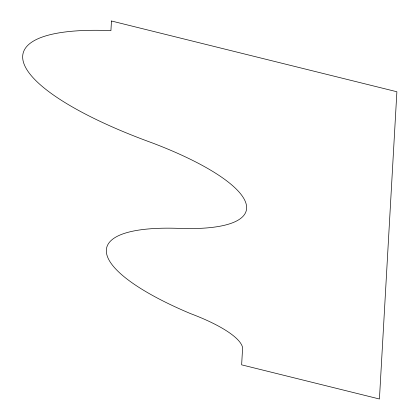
<?xml version="1.0" encoding="UTF-8"?>
<svg xmlns="http://www.w3.org/2000/svg" width="420" height="420" viewBox="0 0 420 420"><rect width="100%" height="100%" fill="white"/><g stroke="black" fill="none" stroke-linecap="round" stroke-linejoin="round"><path stroke-width="0.63" d="M111.468 21L110.922 30.634A221.933 57.44 14.7 0 0 24.003 63.887A221.933 57.44 14.7 0 0 152.444 142.978A174.206 45.087 14.7 0 1 179.529 228.396A188.066 48.673 14.7 0 0 190.649 313.661A94.642 24.496 14.7 0 1 242.613 347.713L241.637 364.844L379.428 399L396.889 91.754L111.468 21"/></g></svg>
